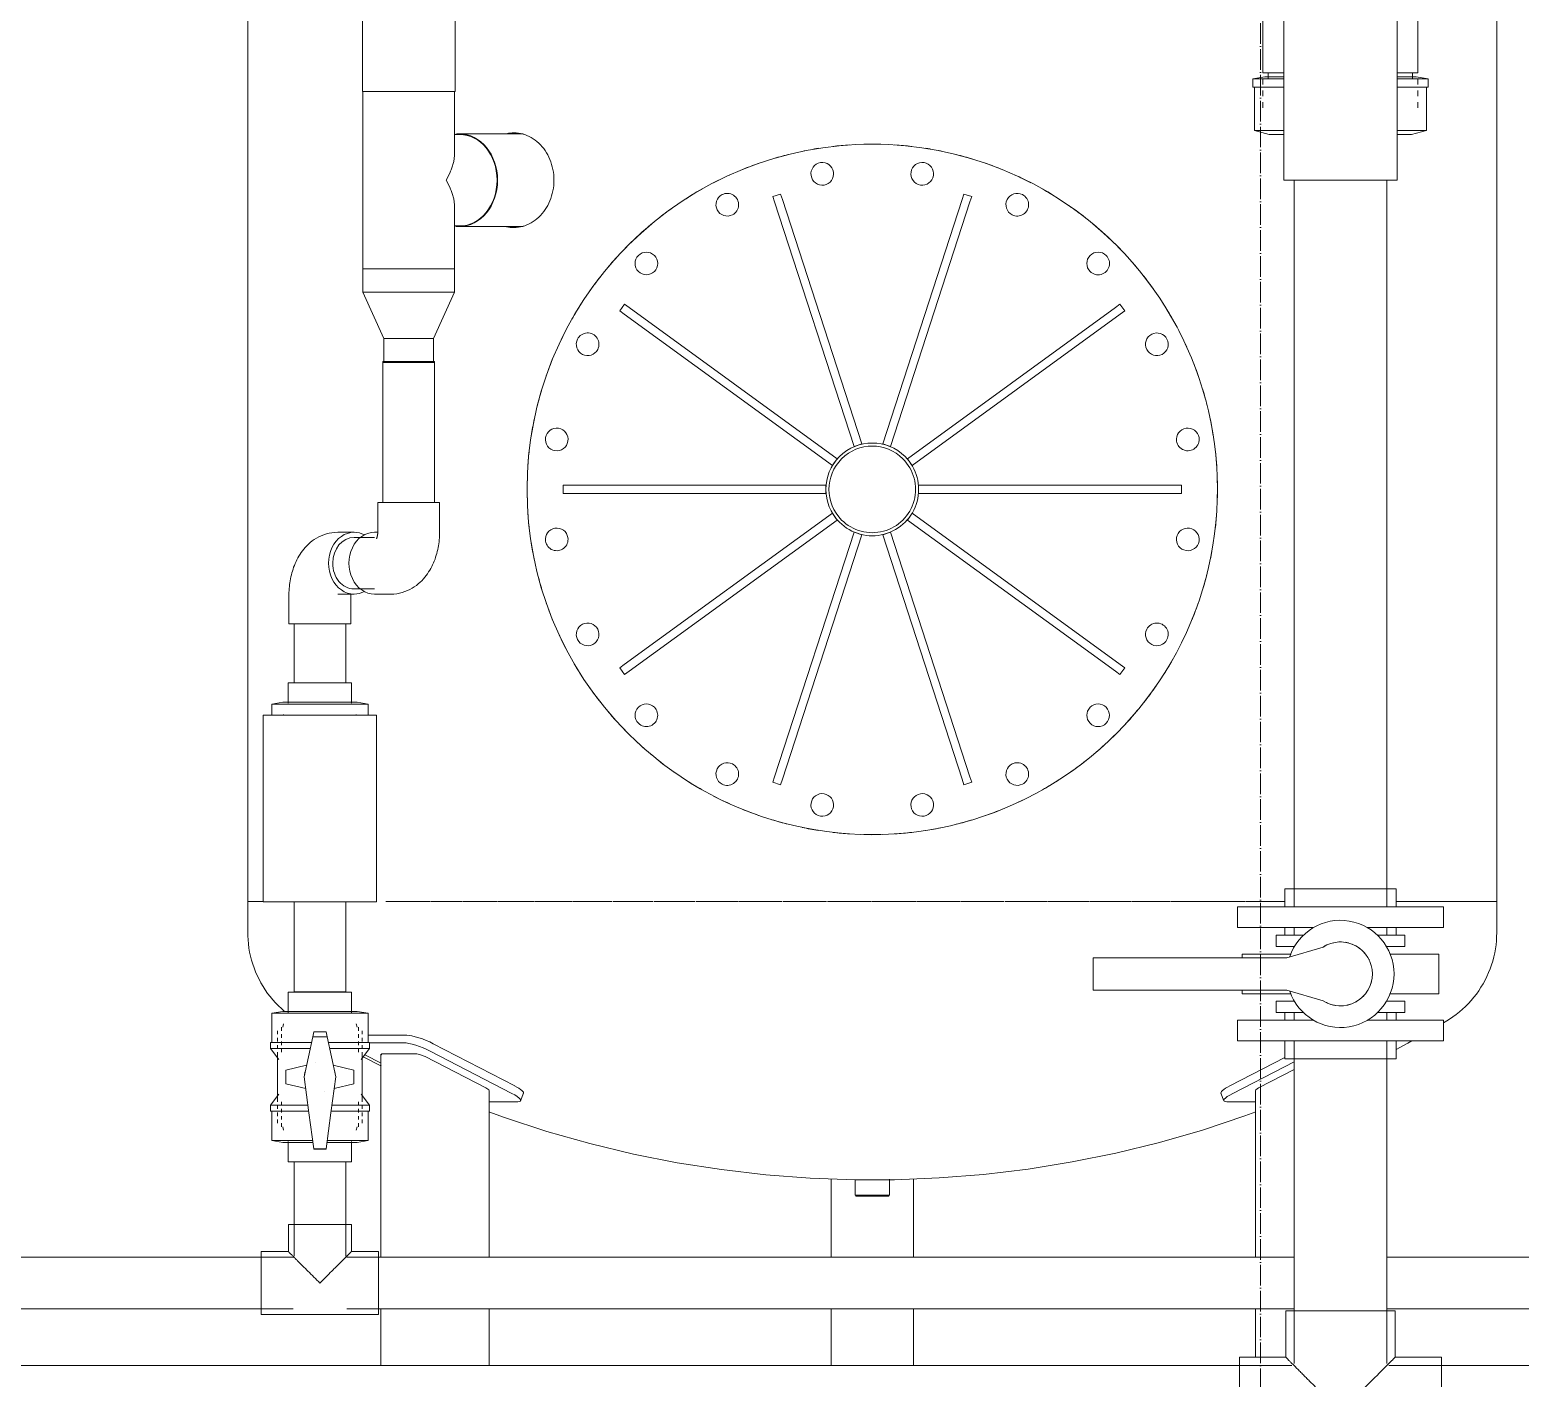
# Model space of a CAD drawing. Header units: millimetres. Extents: x -3824 to 3958, y -576 to 3647.
# Drawn here: x -534 to 912, y 208 to 1516 of the extents above; entities that cross this region are included whole.
import ezdxf

# ---------------------------------------------------------------- set-up
doc = ezdxf.new("R2010")
doc.units = ezdxf.units.MM
doc.linetypes.add('ADSK_Линия сетки', pattern=[25, 20, -2.5, 0, -2.5])
for name, color, linetype, lineweight in [('A_--------_E-', 8, 'Continuous', 9), ('M-_EQPT----_E', 7, 'Continuous', 9), ('M-_WATR----_E', 5, 'Continuous', 9), ('S-_ANOTGRID_E', 7, 'Continuous', 9)]:
    doc.layers.add(name, color=color, linetype=linetype, lineweight=lineweight)

# ---------------------------------------------------------------- blocks, each defined once
blk = doc.blocks.new('PNS-Filter column D1200 _180 Left feed 90-50_ - ASY PNS-Filter column D1200_iam-905011-Разрез 2')
at = {"layer": 'A_--------_E-'}
for p, q in [((889.2, 670.1), (889.2, 2440.1)), ((-322.8, 1725), (-322.8, 670.1)), ((-322.8, 670.1), (-322.8, 1725)), ((-211.6, 1536.1), (-211.6, 1456.1)), ((-121.6, 1456.1), (-121.6, 1536.1)), ((-211.6, 1456.1), (-140.8, 1456.1)), ((-211.1, 1456.1), (-211.1, 1284.1)), ((-140.8, 1456.1), (-121.6, 1456.1)), ((-122.2, 1395.6), (-122.2, 1456.1)), ((-117.3, 1414.6), (-122.2, 1414.6)), ((-59.9, 1415.1), (-117.3, 1415.1)), ((283.2, 1405.1), (283.2, 1404.8)), ((283.2, 1404.8), (283.2, 1405.1)), ((194.3, 1356.7), (186.7, 1354.2)), ((188.4, 1349), (186.7, 1354.2)), ((188.4, 1349), (265.5, 1111.7)), ((194.3, 1356.7), (196, 1351.4)), ((273.1, 1114.2), (196, 1351.4)), ((370.4, 1351.4), (293.3, 1114.2)), ((300.9, 1111.7), (378, 1349)), ((370.4, 1351.4), (372.1, 1356.7)), ((379.7, 1354.2), (372.1, 1356.7)), ((379.7, 1354.2), (378, 1349)), ((-122.2, 1284.1), (-122.2, 1344.6)), ((-122.2, 1325.7), (-117.3, 1325.7)), ((-117.3, 1325.1), (-59.9, 1325.1)), ((-211.1, 1284.1), (-211.1, 1261.6)), ((-130.2, 1284.1), (-211.1, 1284.1)), ((-192.1, 1284.1), (-211.1, 1284.1)), ((-122.2, 1284.1), (-192.1, 1284.1)), ((-122.2, 1284.1), (-130.2, 1284.1)), ((-122.2, 1261.6), (-122.2, 1284.1)), ((-211.1, 1261.6), (-190.8, 1216.6)), ((-192.1, 1261.6), (-211.1, 1261.6)), ((-122.2, 1261.6), (-192.1, 1261.6)), ((-142.5, 1216.6), (-122.2, 1261.6)), ((42.9, 1249.7), (38.2, 1243.2)), ((42.9, 1249.7), (47.3, 1246.5)), ((249.2, 1099.8), (47.3, 1246.5)), ((519.1, 1246.5), (317.3, 1099.8)), ((519.1, 1246.5), (523.6, 1249.7)), ((528.3, 1243.2), (523.6, 1249.7)), ((42.6, 1240), (38.2, 1243.2)), ((42.6, 1240), (244.5, 1093.3)), ((322, 1093.3), (523.8, 1240)), ((528.3, 1243.2), (523.8, 1240)), ((-190.8, 1216.6), (-190.8, 1194.1)), ((-180.5, 1216.6), (-190.8, 1216.6)), ((-142.5, 1216.6), (-180.5, 1216.6)), ((-142.5, 1194.1), (-142.5, 1216.6)), ((265.5, 1111.7), (273.1, 1114.2)), ((293.3, 1114.2), (300.9, 1111.7)), ((244.5, 1093.3), (249.2, 1099.8)), ((317.3, 1099.8), (322, 1093.3)), ((-16.8, 1074.1), (-16.8, 1066.1)), ((-16.8, 1074.1), (-11.3, 1074.1)), ((238.2, 1074.1), (-11.3, 1074.1)), ((238.2, 1066.1), (238.2, 1074.1)), ((577.7, 1074.1), (328.2, 1074.1)), ((328.2, 1074.1), (328.2, 1066.1)), ((577.7, 1074.1), (583.2, 1074.1)), ((583.2, 1066.1), (583.2, 1074.1)), ((-51.4, 1070.1), (-51.8, 1070.1)), ((-51.8, 1070.1), (-51.4, 1070.1)), ((-11.3, 1066.1), (-16.8, 1066.1)), ((-11.3, 1066.1), (238.2, 1066.1)), ((328.2, 1066.1), (577.7, 1066.1)), ((583.2, 1066.1), (577.7, 1066.1)), ((618.2, 1070.1), (617.9, 1070.1)), ((618.2, 1070.1), (617.9, 1070.1)), ((244.5, 1046.9), (42.6, 900.3)), ((249.2, 1040.4), (244.5, 1046.9)), ((322, 1046.9), (317.3, 1040.4)), ((523.8, 900.3), (322, 1046.9)), ((47.3, 893.8), (249.2, 1040.4)), ((265.5, 1028.6), (188.4, 791.3)), ((273.1, 1026.1), (265.5, 1028.6)), ((300.9, 1028.6), (293.3, 1026.1)), ((378, 791.3), (300.9, 1028.6)), ((317.3, 1040.4), (519.1, 893.8)), ((196, 788.8), (273.1, 1026.1)), ((293.3, 1026.1), (370.4, 788.8)), ((38.2, 897), (42.6, 900.3)), ((38.2, 897), (42.9, 890.6)), ((523.6, 890.6), (528.3, 897)), ((523.8, 900.3), (528.3, 897)), ((47.3, 893.8), (42.9, 890.6)), ((523.6, 890.6), (519.1, 893.8)), ((186.7, 786), (188.4, 791.3)), ((186.7, 786), (194.3, 783.6)), ((196, 788.8), (194.3, 783.6)), ((372.1, 783.6), (370.4, 788.8)), ((372.1, 783.6), (379.7, 786)), ((378, 791.3), (379.7, 786)), ((283.2, 735.5), (283.2, 735.1)), ((283.2, 735.5), (283.2, 735.1)), ((-322.8, 670.1), (-322.8, 640.1)), ((-322.4, 670.1), (-322.8, 670.1)), ((-322.8, 670.1), (-321.3, 670.1)), ((-319.4, 670.1), (-321.2, 670.1)), ((-319.4, 670.1), (-316.8, 670.1)), ((-312.6, 670.1), (-316.6, 670.1)), ((-312.6, 670.1), (-309.2, 670.1)), ((-308, 670.1), (-308.9, 670.1)), ((-188.9, 670.1), (-174.9, 670.1)), ((-146.1, 670.1), (-174.9, 670.1)), ((-168, 670.1), (-146, 670.1)), ((-114.5, 670.1), (-145.4, 670.1)), ((-145.4, 670.1), (-114.4, 670.1)), ((-113.8, 670.1), (-80.8, 670.1)), ((-80.8, 670.1), (-113.7, 670.1)), ((-45.3, 670.1), (-80.1, 670.1)), ((-80.1, 670.1), (-45.3, 670.1)), ((-8.2, 670.1), (-44.6, 670.1)), ((-44.6, 670.1), (-8.1, 670.1)), ((30.5, 670.1), (-7.4, 670.1)), ((-7.4, 670.1), (30.5, 670.1)), ((70.4, 670.1), (31.3, 670.1)), ((31.3, 670.1), (70.4, 670.1)), ((111.5, 670.1), (71.2, 670.1)), ((71.2, 670.1), (111.5, 670.1)), ((153.4, 670.1), (112.3, 670.1)), ((112.3, 670.1), (153.4, 670.1)), ((195.9, 670.1), (154.2, 670.1)), ((154.2, 670.1), (195.9, 670.1)), ((238.9, 670.1), (196.7, 670.1)), ((196.7, 670.1), (238.9, 670.1)), ((282.2, 670.1), (239.7, 670.1)), ((239.7, 670.1), (282.2, 670.1)), ((325.4, 670.1), (282.9, 670.1)), ((282.9, 670.1), (325.4, 670.1)), ((368.4, 670.1), (326.2, 670.1)), ((326.2, 670.1), (368.4, 670.1)), ((411, 670.1), (369.2, 670.1)), ((369.2, 670.1), (411, 670.1)), ((452.9, 670.1), (411.7, 670.1)), ((411.7, 670.1), (452.9, 670.1)), ((494, 670.1), (453.6, 670.1)), ((453.6, 670.1), (494, 670.1)), ((534, 670.1), (494.7, 670.1)), ((494.7, 670.1), (534, 670.1)), ((572.7, 670.1), (534.6, 670.1)), ((534.7, 670.1), (572.7, 670.1)), ((610, 670.1), (573.3, 670.1)), ((573.3, 670.1), (609.9, 670.1)), ((645.5, 670.1), (610.5, 670.1)), ((610.5, 670.1), (645.5, 670.1)), ((679.3, 670.1), (646.1, 670.1)), ((646.1, 670.1), (679.3, 670.1)), ((683.6, 670.1), (679.8, 670.1)), ((679.8, 670.1), (683.6, 670.1)), ((792.5, 670.1), (791.5, 670.1)), ((791.5, 670.1), (792.4, 670.1)), ((814.4, 670.1), (792.8, 670.1)), ((792.8, 670.1), (814.6, 670.1)), ((834, 670.1), (814.9, 670.1)), ((814.9, 670.1), (834, 670.1)), ((843.6, 670.1), (834.3, 670.1)), ((843.6, 670.1), (850.6, 670.1)), ((858, 670.1), (850.8, 670.1)), ((858, 670.1), (864.4, 670.1)), ((872.4, 670.1), (864.5, 670.1)), ((872.4, 670.1), (875.1, 670.1)), ((879.5, 670.1), (875.3, 670.1)), ((879.5, 670.1), (882.9, 670.1)), ((885.7, 670.1), (883, 670.1)), ((885.7, 670.1), (887.6, 670.1)), ((888.8, 670.1), (887.6, 670.1)), ((888.8, 670.1), (889.2, 670.1)), ((889.2, 640.1), (889.2, 670.1)), ((840.6, 554.4), (837.5, 552.6)), ((-168.6, 540.4), (-206.1, 540.4)), ((-193.4, 513.4), (-209.2, 521.6)), ((-204.8, 533.1), (-171.5, 533.1)), ((-193.6, 522), (-193.6, 325)), ((-192.8, 522.4), (-193.4, 521.6)), ((-158.8, 522.4), (-192.8, 522.4)), ((-145.7, 525), (-66.6, 484.1)), ((-63.8, 491.4), (-142.8, 532.3)), ((-91.7, 489.3), (-150.6, 519.7)), ((683.5, 518.9), (630.2, 491.4)), ((633, 484.1), (692.5, 514.8)), ((692.5, 507.1), (658.1, 489.3)), ((-88.7, 325), (-88.7, 487)), ((-58, 476.9), (-55.1, 484.2)), ((621.6, 484.2), (624.4, 476.9)), ((655.1, 487), (655.1, 325)), ((-60.8, 475.9), (-88.9, 475.9)), ((655.3, 475.9), (627.2, 475.9)), ((243.2, 401.1), (243.2, 325)), ((266.5, 400.4), (266.5, 385.3)), ((283.2, 400.3), (266.5, 400.3)), ((300, 400.3), (283.2, 400.3)), ((300, 385.3), (300, 400.7)), ((323.2, 325), (323.2, 401.2)), ((266.5, 385.3), (283.2, 385.3)), ((283.2, 385.3), (300, 385.3)), ((-193.6, 275), (-193.6, 220)), ((-88.7, 220), (-88.7, 275)), ((243.2, 275), (243.2, 220)), ((323.2, 220), (323.2, 275)), ((655.1, 275), (655.1, 228))]:
    blk.add_line(p, q, dxfattribs=at)
at = {"layer": 'A_--------_E-', "flags": 128}
for points in [[(-287.2, 563.6), (-290.2, 566.3), (-293.1, 569), (-295.9, 571.9), (-298.6, 574.9), (-301.1, 578), (-303.5, 581.1), (-305.8, 584.4), (-308, 587.8), (-310, 591.2), (-311.9, 594.8), (-313.6, 598.4), (-315.2, 602), (-316.7, 605.8), (-318, 609.5), (-319.1, 613.4), (-320.1, 617.2), (-321, 621.2), (-321.7, 625.1), (-322.2, 629.1), (-322.5, 633), (-322.7, 637), (-322.8, 640.1)], [(889.2, 640.1), (889.1, 636.1), (888.9, 632.1), (888.5, 628.2), (887.9, 624.2), (887.2, 620.3), (886.3, 616.4), (885.3, 612.5), (884.1, 608.7), (882.8, 604.9), (881.3, 601.2), (879.7, 597.5), (877.9, 594), (876, 590.4), (873.9, 587), (871.7, 583.7), (869.4, 580.4), (867, 577.3), (864.4, 574.2), (861.7, 571.2), (858.9, 568.4), (856, 565.7), (852.9, 563.1), (849.8, 560.6), (846.6, 558.2), (843.2, 556), (840.6, 554.4)], [(-150.6, 519.7), (-155.1, 521.6), (-158.8, 522.4)], [(806.8, 535), (803, 532.8), (791.5, 526.8)], [(-193.4, 510.5), (-193.8, 510.7), (-210.8, 519.4)], [(-88.7, 487), (-88.9, 487.4), (-91.7, 489.3)], [(658.1, 489.3), (655.3, 487.4), (655.1, 487)], [(266.5, 400.3), (223.1, 401.8), (179.9, 405.1), (136.8, 410.1), (93.9, 416.8), (51.4, 425.2), (9.2, 435.3), (-32.5, 447.1), (-73.8, 460.6), (-88.9, 466.2)], [(655.3, 466.2), (644.7, 462.2), (603.5, 448.5), (561.8, 436.5), (519.7, 426.2), (477.2, 417.6), (434.4, 410.7), (391.3, 405.5), (348.1, 402.1), (304.7, 400.3), (300, 400.3)]]:
    blk.add_lwpolyline(points, dxfattribs=at)
at = {"layer": 'A_--------_E-'}
for centre, radius, start, end in [((283.2, 1070.1), 335, 45, 225), ((283.2, 1070.1), 335, 93.7609, 96.5692), ((283.2, 1070.1), 335, 90, 91.402), ((283.2, 1070.1), 335, 88.598, 90), ((283.2, 1070.1), 335, 83.4308, 86.2391), ((283.2, 1070.1), 335, 104.0786, 106.9256), ((283.2, 1070.1), 335, 98.9209, 101.7426), ((283.2, 1070.1), 335, 78.2574, 81.0791), ((283.2, 1070.1), 335, 73.0744, 75.9214), ((283.2, 1070.1), 335, 114.421, 117.3533), ((283.2, 1070.1), 335, 109.2347, 112.1246), ((234.7, 1376.3), 11, 99, 279), ((234.7, 1376.3), 11, 279, 99), ((331.7, 1376.3), 11, 81, 261), ((331.7, 1376.3), 11, 261, 81), ((283.2, 1070.1), 335, 67.8754, 70.7653), ((283.2, 1070.1), 335, 62.6467, 65.579), ((283.2, 1070.1), 335, 119.5432, 122.6473), ((283.2, 1070.1), 335, 57.3527, 60.4568), ((283.2, 1070.1), 335, 124.6961, 128.1374), ((142.5, 1346.3), 11, 117, 297), ((142.5, 1346.3), 11, 297, 117), ((423.9, 1346.3), 11, 63, 243), ((423.9, 1346.3), 11, 243, 63), ((283.2, 1070.1), 335, 51.8626, 55.3039), ((283.2, 1070.1), 335, 129.8483, 140.1517), ((283.2, 1070.1), 335, 39.8483, 50.1517), ((283.2, 1070.1), 335, 225, 45), ((64, 1289.3), 11, 135, 315), ((64, 1289.3), 11, 315, 135), ((502.4, 1289.3), 11, 45, 225), ((502.4, 1289.3), 11, 225, 45), ((283.2, 1070.1), 335, 141.8626, 145.3039), ((283.2, 1070.1), 335, 34.6961, 38.1374), ((283.2, 1070.1), 335, 147.3527, 150.4568), ((283.2, 1070.1), 335, 29.5432, 32.6473), ((283.2, 1070.1), 335, 152.6467, 155.6106), ((7, 1210.9), 11, 153, 333), ((7, 1210.9), 11, 333, 153), ((559.4, 1210.9), 11, 27, 207), ((559.4, 1210.9), 11, 207, 27), ((283.2, 1070.1), 335, 24.3894, 27.3533), ((283.2, 1070.1), 335, 157.8754, 160.7653), ((283.2, 1070.1), 335, 19.2347, 22.1246), ((283.2, 1070.1), 335, 163.0744, 165.9214), ((283.2, 1070.1), 335, 14.0786, 16.9256), ((283.2, 1070.1), 335, 168.2574, 171.0791), ((-23, 1118.6), 11, 351, 171), ((589.4, 1118.6), 11, 9, 189), ((283.2, 1070.1), 335, 8.9209, 11.7426), ((-23, 1118.6), 11, 171, 351), ((283.2, 1070.1), 45, 45, 225), ((589.4, 1118.6), 11, 189, 9), ((283.2, 1070.1), 335, 173.4308, 176.2391), ((283.2, 1070.1), 42, 45, 225), ((283.2, 1070.1), 45, 225, 45), ((283.2, 1070.1), 42, 225, 45), ((283.2, 1070.1), 335, 3.7609, 6.5692), ((283.2, 1070.1), 335, 178.598, 180), ((283.2, 1070.1), 335, 0, 1.402), ((283.2, 1070.1), 335, 180, 181.402), ((283.2, 1070.1), 335, 358.598, 360), ((283.2, 1070.1), 335, 183.7609, 186.5692), ((283.2, 1070.1), 335, 353.4308, 356.2391), ((-23, 1021.6), 11, 9, 189), ((589.4, 1021.6), 11, 351, 171), ((283.2, 1070.1), 335, 188.9209, 191.7426), ((-23, 1021.6), 11, 189, 9), ((589.4, 1021.6), 11, 171, 351), ((283.2, 1070.1), 335, 348.2574, 351.0791), ((283.2, 1070.1), 335, 194.0786, 196.9256), ((283.2, 1070.1), 335, 343.0744, 345.9214), ((283.2, 1070.1), 335, 199.2347, 202.1246), ((283.2, 1070.1), 335, 337.8754, 340.7653), ((7, 929.4), 11, 27, 207), ((559.4, 929.4), 11, 333, 153), ((283.2, 1070.1), 335, 204.3894, 207.3533), ((7, 929.4), 11, 207, 27), ((559.4, 929.4), 11, 153, 333), ((283.2, 1070.1), 335, 332.6467, 335.6106), ((283.2, 1070.1), 335, 209.5432, 212.6473), ((283.2, 1070.1), 335, 327.3527, 330.4568), ((283.2, 1070.1), 335, 214.6961, 218.1374), ((283.2, 1070.1), 335, 321.8626, 325.3039), ((283.2, 1070.1), 335, 219.8483, 230.1517), ((64, 850.9), 11, 45, 225), ((64, 850.9), 11, 225, 45), ((502.4, 850.9), 11, 135, 315), ((502.4, 850.9), 11, 315, 135), ((283.2, 1070.1), 335, 309.8483, 320.1517), ((283.2, 1070.1), 335, 231.8626, 235.3039), ((142.5, 793.9), 11, 63, 243), ((142.5, 793.9), 11, 243, 63), ((423.9, 793.9), 11, 117, 297), ((423.9, 793.9), 11, 297, 117), ((283.2, 1070.1), 335, 304.6961, 308.1374), ((283.2, 1070.1), 335, 237.3527, 240.4568), ((283.2, 1070.1), 335, 299.5432, 302.6473), ((283.2, 1070.1), 335, 242.6467, 245.6106), ((234.7, 763.9), 11, 81, 261), ((234.7, 763.9), 11, 261, 81), ((331.7, 763.9), 11, 99, 279), ((331.7, 763.9), 11, 279, 99), ((283.2, 1070.1), 335, 294.3894, 297.3533), ((283.2, 1070.1), 335, 247.8754, 250.7653), ((283.2, 1070.1), 335, 289.2347, 292.1246), ((283.2, 1070.1), 335, 253.0744, 255.9214), ((283.2, 1070.1), 335, 258.2574, 261.0791), ((283.2, 1070.1), 335, 278.9209, 281.7426), ((283.2, 1070.1), 335, 284.0786, 286.9256), ((283.2, 1070.1), 335, 263.4308, 266.2391), ((283.2, 1070.1), 335, 268.598, 270), ((283.2, 1070.1), 335, 270, 271.402), ((283.2, 1070.1), 335, 273.7609, 276.5692)]:
    blk.add_arc(centre, radius, start, end, dxfattribs=at)
for centre, major_axis, ratio, start_param, end_param in [((-117.3, 1370.1), (0, 45), 0.819152, 0, 0.093906), ((-117.3, 1370.1), (0, 45), 0.819152, 3.141593, 6.283185), ((-117.3, 1370.1), (0, 44.4), 0.819152, 3.141593, 6.283185), ((-59.9, 1370.1), (0, 45), 0.819152, 6.123607, 6.283185), ((-117.3, 1370.1), (0, 45), 0.819152, 3.047687, 3.141593), ((-59.9, 1370.1), (0, 45), 0.819152, 3.141593, 3.301171), ((-152.8, 532.3), (-18.6, 7.2), 0.204303, 4.227412, 5.798208), ((-155.7, 525), (-18.6, 7.2), 0.204303, 4.227412, 5.798208), ((-76.6, 484.1), (-18.6, 7.2), 0.204303, 2.656615, 4.227412), ((-73.8, 491.4), (-18.6, 7.2), 0.204303, 3.049314, 4.227412), ((640.2, 491.4), (18.6, 7.2), 0.204303, 2.055774, 3.233871), ((643, 484.1), (18.6, 7.2), 0.204303, 2.055774, 3.62657)]:
    blk.add_ellipse(centre, major_axis=major_axis, ratio=ratio, start_param=start_param, end_param=end_param, dxfattribs=at)
for points, knots in [([(-71.7, 1415.2), (-69.3, 1415.8), (-64.1, 1416.5), (-58.8, 1415.8), (-56, 1415)], [-0.5633835, -0.5633835, -0.5633835, -0.5633835, -0.5, -0.4285714, -0.4285714, -0.4285714, -0.4285714]), ([(-130.2, 1370.1), (-128.5, 1373.2), (-126.4, 1377.6), (-124.3, 1383.2), (-123.1, 1387.2), (-122.4, 1391.1), (-122.2, 1393.9), (-122.2, 1395.4), (-122.2, 1395.6)], [0, 0, 0, 0, 0.125, 0.1875, 0.25, 0.3125, 0.375, 0.3888889, 0.3888889, 0.3888889, 0.3888889]), ([(-122.2, 1344.6), (-122.2, 1344.9), (-122.2, 1346.4), (-122.4, 1349.2), (-123.1, 1353.1), (-124.3, 1357.1), (-126.4, 1362.7), (-128.5, 1367.1), (-130.2, 1370.1)], [0.6111111, 0.6111111, 0.6111111, 0.6111111, 0.625, 0.6875, 0.75, 0.8125, 0.875, 1, 1, 1, 1]), ([(-56, 1325.3), (-58.8, 1324.5), (-64.1, 1323.8), (-69.3, 1324.4), (-71.7, 1325)], [-0.5714286, -0.5714286, -0.5714286, -0.5714286, -0.5, -0.4366165, -0.4366165, -0.4366165, -0.4366165])]:
    blk.add_open_spline(points, degree=3, knots=knots, dxfattribs=at)
for points in [[(-62.7, 1416.1), (-64.5, 1416), (-66.4, 1415.7), (-68.3, 1415.2)], [(-56, 1415), (-53.3, 1414.2), (-47.7, 1411.9), (-40.2, 1406.3), (-34, 1399), (-29.3, 1390.3), (-26.4, 1380.5), (-25.7, 1373.6), (-25.7, 1370.1)], [(-25.7, 1370.1), (-25.7, 1366.7), (-26.4, 1359.7), (-29.3, 1349.9), (-34, 1341.3), (-40.2, 1334), (-47.7, 1328.3), (-53.3, 1326), (-56, 1325.3)], [(-68.3, 1325), (-66.4, 1324.6), (-64.5, 1324.3), (-62.7, 1324.2)]]:
    blk.add_open_spline(points, degree=3, dxfattribs=at)
blk = doc.blocks.new('PNS-Filter column D1200 _180 Left feed 90-50_ - Standard-894632-Разрез 2')
at = {"layer": 'M-_EQPT----_E'}
for p, q in [((-191.6, 1194.1), (-191.6, 1193.1)), ((-180.9, 1194.1), (-191.6, 1194.1)), ((-191.6, 1193.1), (-190.9, 1193.1)), ((-190.1, 1193.1), (-188.8, 1193.1)), ((-187.1, 1193.1), (-185, 1193.1)), ((-182.7, 1193.1), (-180.9, 1193.1)), ((-141.7, 1194.1), (-180.9, 1194.1)), ((-180.9, 1193.1), (-180, 1193.1)), ((-177.2, 1193.1), (-174.1, 1193.1)), ((-171, 1193.1), (-167.8, 1193.1)), ((-164.4, 1193.1), (-161.2, 1193.1)), ((-158.1, 1193.1), (-155.1, 1193.1)), ((-152.3, 1193.1), (-149.7, 1193.1)), ((-147.5, 1193.1), (-145.5, 1193.1)), ((-144, 1193.1), (-142.8, 1193.1)), ((-142, 1193.1), (-141.7, 1193.1)), ((-141.6, 1193.1), (-141.6, 1194.1)), ((267.2, 385.3), (267.2, 384.3)), ((267.2, 384.3), (299.2, 384.3)), ((299.2, 384.3), (299.2, 385.3))]:
    blk.add_line(p, q, dxfattribs=at)
blk.add_blockref('PNS-Filter column D1200 _180 Left feed 90-50_ - ASY PNS-Filter column D1200_iam-905011-Разрез 2', (0, 0))
blk = doc.blocks.new('COMER_TE40_U-PVC тройник равнопроходный - DN16 - DN315 _Grey_-566867-Разрез 2')
at = {"layer": 'M-_WATR----_E', "color": 33, "lineweight": 20}
for p, q in [((684.5, 273), (684.5, 228)), ((790.5, 273), (684.5, 273)), ((790.5, 228), (790.5, 273)), ((684.5, 228), (639.5, 228)), ((639.5, 228), (639.5, 122)), ((835.5, 228), (790.5, 228)), ((835.5, 122), (835.5, 228)), ((639.5, 122), (835.5, 122))]:
    blk.add_line(p, q, dxfattribs=at)
for points, knots in [([(737.5, 175), (734.8, 177.6), (729.5, 182.9), (721.7, 190.8), (714, 198.5), (707.9, 204.6), (703.2, 209.2), (699.9, 212.6), (697.3, 215.2), (695.3, 217.2), (693.9, 218.6), (692.5, 220), (691.2, 221.2), (690, 222.4), (688.9, 223.5), (688, 224.5), (686.8, 225.7), (685.1, 227.4), (684.5, 228), (684.5, 228)], [0, 0, 0, 0, 0.111111, 0.222222, 0.333333, 0.444444, 0.5, 0.555556, 0.611111, 0.638889, 0.666667, 0.694444, 0.722222, 0.75, 0.777778, 0.805556, 0.833333, 0.888889, 1, 1, 1, 1]), ([(790.5, 228), (790.4, 228), (789.9, 227.4), (788.2, 225.7), (787, 224.5), (786, 223.5), (784.9, 222.4), (783.7, 221.2), (782.4, 220), (781.1, 218.6), (779.7, 217.2), (777.7, 215.2), (770.9, 208.4), (760.4, 197.9), (747.4, 184.9), (740.8, 178.3), (737.5, 175)], [0, 0, 0, 0, 0.111111, 0.166667, 0.194444, 0.222222, 0.25, 0.277778, 0.305556, 0.333333, 0.361111, 0.388889, 0.444444, 0.722222, 0.861111, 1, 1, 1, 1])]:
    blk.add_open_spline(points, degree=3, knots=knots, dxfattribs=at)
blk = doc.blocks.new('COMER_BUT сермя _Butterfly valves_ red - BUT10090-877331-Разрез 2')
at = {"layer": 'M-_WATR----_E', "color": 33, "lineweight": 20}
for p, q in [((720.7, 626.1), (685.5, 615.7)), ((685.5, 615.7), (497.5, 615.7)), ((497.5, 615.7), (497.5, 584.3)), ((642, 619.3), (642, 615.7)), ((642, 619.3), (689.7, 619.3)), ((785.5, 619.3), (833, 619.3)), ((833, 580.7), (833, 619.3)), ((497.5, 584.3), (685.5, 584.3)), ((642, 584.3), (642, 580.7)), ((642, 580.7), (689.7, 580.7)), ((685.5, 584.3), (720.7, 573.9)), ((785.5, 580.7), (833, 580.7))]:
    blk.add_line(p, q, dxfattribs=at)
for radius, start, end in [(52, 360, 161.237), (31, 0, 122.791), (31, 116.8083, 121.2292), (31, 102.2804, 107.3084), (31, 90, 93.0913), (31, 88.0471, 90), (31, 75.4664, 81.2199), (31, 62.8856, 68.5682), (31, 50.3048, 55.8749), (31, 37.7249, 43.1076), (31, 25.1464, 30.1803), (52, 198.763, 360), (31, 237.209, 360), (31, 12.281, 12.8571), (31, 310.8776, 316.9033), (31, 325.6138, 331.2796), (31, 340.8973, 345.6441), (31, 240.5173, 247.7644), (31, 253.806, 261.0561), (31, 267.0855, 270), (31, 270, 273.6256), (31, 281.8558, 288.0896), (31, 296.3247, 302.5097)]:
    blk.add_arc((737.5, 600), radius, start, end, dxfattribs=at)
blk = doc.blocks.new('COMER_ST10_U-PVC бурт под фланец с гладкой поверхностью red - DN20 - DN225-877299-Разрез 2')
at = {"layer": 'M-_WATR----_E', "lineweight": 20}
for p, q in [((675, 573.5), (675, 562.5)), ((692.8, 573.5), (675, 573.5)), ((800, 573.5), (782.2, 573.5)), ((800, 562.5), (800, 573.5)), ((675, 562.5), (701.4, 562.5)), ((683.5, 562.5), (683.5, 555)), ((773.6, 562.5), (800, 562.5)), ((791.5, 555), (791.5, 562.5)), ((683.5, 535), (683.5, 517.5)), ((791.5, 517.5), (791.5, 535)), ((683.5, 517.5), (791.5, 517.5))]:
    blk.add_line(p, q, dxfattribs=at)
blk = doc.blocks.new('COMER_BR00_U-PVC свободный фланец red - DN15 - DN200-868771-Разрез 2')
at = {"layer": 'M-_WATR----_E', "lineweight": 20}
for p, q in [((637.5, 555), (637.5, 535)), ((711.5, 555), (637.5, 555)), ((837.5, 555), (763.5, 555)), ((837.5, 535), (837.5, 555)), ((637.5, 535), (837.5, 535))]:
    blk.add_line(p, q, dxfattribs=at)
blk = doc.blocks.new('COMER_BR00_U-PVC свободный фланец red - DN15 - DN200-V21-Разрез 2')
at = {"layer": 'M-_WATR----_E', "lineweight": 20}
for p, q in [((637.5, 665), (637.5, 645)), ((837.5, 665), (637.5, 665)), ((837.5, 645), (837.5, 665)), ((637.5, 645), (711.5, 645)), ((763.5, 645), (837.5, 645))]:
    blk.add_line(p, q, dxfattribs=at)
blk = doc.blocks.new('COMER_industrial series - BVI10-EL090-345467-Разрез 2')
at = {"layer": 'M-_WATR----_E', "color": 33, "lineweight": 20}
for p, q in [((-815.3, 1625), (-815.3, 1585.6)), ((-815.3, 1625), (-709.7, 1625)), ((-709.7, 1585.6), (-709.7, 1625)), ((-831.5, 1585.6), (-846, 1581.7)), ((-846, 1581.7), (-846, 1539.5)), ((-679, 1581.7), (-846, 1581.7)), ((-693.5, 1585.6), (-831.5, 1585.6)), ((-679, 1581.7), (-693.5, 1585.6)), ((-679, 1539.5), (-679, 1581.7)), ((-837.8, 1559.8), (-837.8, 1554.2)), ((-837.8, 1548.5), (-837.8, 1542.8)), ((-817.5, 1551), (-817.5, 1370)), ((-707.5, 1551), (-817.5, 1551)), ((-707.5, 1370), (-707.5, 1551)), ((-687.3, 1554.2), (-687.3, 1559.8)), ((-687.3, 1542.8), (-687.3, 1548.5)), ((-847.5, 1539.5), (-847.5, 1531.5)), ((-817.5, 1539.5), (-847.5, 1539.5)), ((-837.8, 1537.1), (-837.8, 1531.5)), ((-677.5, 1539.5), (-707.5, 1539.5)), ((-687.3, 1531.5), (-687.3, 1537.1)), ((-677.5, 1531.5), (-677.5, 1539.5)), ((-847.5, 1531.5), (-836, 1529.5)), ((-817.5, 1531.5), (-847.5, 1531.5)), ((-837.8, 1525.8), (-837.8, 1474.2)), ((-837.8, 1525.8), (-817.7, 1525.8)), ((-836, 1529.5), (-817.7, 1529.5)), ((-832.6, 1530.9), (-832.6, 1525.8)), ((-677.5, 1531.5), (-707.5, 1531.5)), ((-707.3, 1529.5), (-689, 1529.5)), ((-707.3, 1525.8), (-687.3, 1525.8)), ((-692.4, 1525.8), (-692.4, 1530.9)), ((-689, 1529.5), (-677.5, 1531.5)), ((-687.3, 1474.2), (-687.3, 1525.8)), ((-836, 1470.5), (-847.5, 1468.5)), ((-847.5, 1468.5), (-847.5, 1460.5)), ((-847.5, 1468.5), (-817.5, 1468.5)), ((-817.7, 1474.2), (-837.8, 1474.2)), ((-837.8, 1468.5), (-837.8, 1462.9)), ((-817.7, 1470.5), (-836, 1470.5)), ((-832.6, 1474.2), (-832.6, 1469.1)), ((-707.5, 1468.5), (-677.5, 1468.5)), ((-687.3, 1474.2), (-707.3, 1474.2)), ((-689, 1470.5), (-707.3, 1470.5)), ((-692.4, 1469.1), (-692.4, 1474.2)), ((-677.5, 1468.5), (-689, 1470.5)), ((-687.3, 1462.9), (-687.3, 1468.5)), ((-677.5, 1460.5), (-677.5, 1468.5)), ((-847.5, 1460.5), (-817.5, 1460.5)), ((-846, 1460.5), (-846, 1418.3)), ((-837.8, 1457.2), (-837.8, 1451.5)), ((-707.5, 1460.5), (-677.5, 1460.5)), ((-687.3, 1451.5), (-687.3, 1457.2)), ((-679, 1418.3), (-679, 1460.5)), ((-837.8, 1445.8), (-837.8, 1440.2)), ((-687.3, 1440.2), (-687.3, 1445.8)), ((-846, 1418.3), (-831.5, 1414.4)), ((-846, 1418.3), (-817.6, 1418.3)), ((-707.4, 1418.3), (-679, 1418.3)), ((-693.5, 1414.4), (-679, 1418.3)), ((-831.5, 1414.4), (-817.7, 1414.4)), ((-707.3, 1414.4), (-693.5, 1414.4)), ((-817.5, 1370), (-707.5, 1370))]:
    blk.add_line(p, q, dxfattribs=at)
blk = doc.blocks.new('COMER_EL50_U-PVC отвод 90 - DN16-DN315 _Grey_-936263-Разрез 2')
at = {"layer": 'M-_WATR----_E', "color": 40, "lineweight": 20}
for p, q in [((-219.6, 1028.5), (-235.5, 1028.5)), ((-282.8, 967.7), (-282.8, 939.5)), ((-235.5, 968.5), (-219.6, 968.5)), ((-222.8, 939.5), (-222.8, 967.7))]:
    blk.add_line(p, q, dxfattribs=at)
at = {"layer": 'M-_WATR----_E', "color": 40, "lineweight": 20, "flags": 128}
for points in [[(-235.5, 1028.5), (-238.3, 1028.4), (-241.1, 1028.1), (-243.8, 1027.6), (-246.5, 1027), (-249.1, 1026.1), (-251.5, 1025.1), (-253.9, 1024), (-256.1, 1022.8), (-258.3, 1021.5), (-260.2, 1020.1), (-262.1, 1018.6), (-263.8, 1017), (-265.5, 1015.5), (-267, 1013.8), (-268.4, 1012.2), (-269.8, 1010.5), (-271, 1008.8), (-272.1, 1007.1), (-273.2, 1005.3), (-274.2, 1003.6), (-275.2, 1001.8), (-276, 1000), (-276.8, 998.2), (-277.6, 996.4), (-278.3, 994.5), (-278.9, 992.7), (-279.5, 990.9), (-280, 989), (-280.5, 987.2), (-280.9, 985.3), (-281.3, 983.4), (-281.7, 981.5), (-282, 979.6), (-282.2, 977.7), (-282.4, 975.8), (-282.6, 973.9), (-282.7, 972), (-282.8, 970.1), (-282.8, 968.2), (-282.8, 967.7)], [(-222.8, 968.4), (-222.8, 967.8), (-222.8, 967.7)]]:
    blk.add_lwpolyline(points, dxfattribs=at)
at = {"layer": 'M-_WATR----_E', "color": 40, "lineweight": 20}
for centre, major_axis, ratio, start_param, end_param in [((-219.6, 998.5), (0, 30), 0.826606, 6.283164, 9.424757), ((-219.6, 998.5), (0, 30), 0.826606, 5.869323, 6.283164), ((-219.6, 998.5), (0, 30), 0.826606, 3.141572, 3.555456), ((-252.8, 939.5), (-30, 0), 0.000012, 4.114643, 6.283185), ((-252.8, 939.5), (-30, 0), 0.000012, 3.067445, 4.114643)]:
    blk.add_ellipse(centre, major_axis=major_axis, ratio=ratio, start_param=start_param, end_param=end_param, dxfattribs=at)
blk = doc.blocks.new('COMER_industrial series - BVI10050-936264-Разрез 2')
at = {"layer": 'M-_WATR----_E', "color": 40, "lineweight": 20}
for p, q in [((-283.6, 582.4), (-283.6, 562.7)), ((-222, 562.7), (-222, 582.4)), ((-288.8, 563.6), (-299.4, 561.8)), ((-299.4, 561.8), (-299.4, 533.3)), ((-288.1, 551.7), (-288.8, 548.4)), ((-216.8, 548.4), (-217.5, 551.7)), ((-206.1, 561.8), (-216.8, 563.6)), ((-206.1, 533.3), (-206.1, 561.8)), ((-293.8, 544.9), (-293.8, 541.4)), ((-293.8, 537.9), (-293.8, 534.5)), ((-290, 548.4), (-290, 544.9)), ((-290, 541.4), (-290, 537.9)), ((-259.8, 539), (-258.8, 543.8)), ((-259.8, 539), (-245.8, 539)), ((-246.8, 543.8), (-258.8, 543.8)), ((-246.8, 543.8), (-245.8, 539)), ((-215.5, 544.9), (-215.5, 548.4)), ((-215.5, 537.9), (-215.5, 541.4)), ((-211.8, 541.4), (-211.8, 544.9)), ((-211.8, 534.5), (-211.8, 537.9)), ((-300.8, 533.3), (-300.8, 527.5)), ((-300.8, 527.5), (-292.8, 516.8)), ((-293.8, 531), (-293.8, 527.5)), ((-293.8, 524), (-293.8, 476)), ((-290, 534.5), (-290, 531)), ((-290, 527.5), (-290, 524)), ((-215.5, 531), (-215.5, 534.5)), ((-215.5, 524), (-215.5, 527.5)), ((-212.8, 516.8), (-204.8, 527.5)), ((-211.8, 527.5), (-211.8, 531)), ((-211.8, 476), (-211.8, 524)), ((-204.8, 527.5), (-204.8, 533.3)), ((-265.7, 511.5), (-285.8, 506.6)), ((-285.8, 506.6), (-285.8, 493.4)), ((-257.1, 514.4), (-257.1, 514.4)), ((-219.8, 506.6), (-239.9, 511.5)), ((-219.8, 493.4), (-219.8, 506.6)), ((-285.8, 493.4), (-266.6, 488.8)), ((-238.9, 488.8), (-219.8, 493.4)), ((-292.8, 483.2), (-300.8, 472.5)), ((-248.5, 485.6), (-248.5, 485.6)), ((-204.8, 472.5), (-212.8, 483.2)), ((-300.8, 472.5), (-300.8, 466.7)), ((-299.4, 466.7), (-299.4, 438.2)), ((-293.8, 472.5), (-293.8, 469)), ((-293.8, 465.5), (-293.8, 462.1)), ((-290, 476), (-290, 472.5)), ((-290, 469), (-290, 465.5)), ((-215.5, 472.5), (-215.5, 476)), ((-215.5, 465.5), (-215.5, 469)), ((-211.8, 469), (-211.8, 472.5)), ((-211.8, 462.1), (-211.8, 465.5)), ((-206.1, 438.2), (-206.1, 466.7)), ((-204.8, 466.7), (-204.8, 472.5)), ((-293.8, 458.6), (-293.8, 455.1)), ((-290, 462.1), (-290, 458.6)), ((-290, 455.1), (-290, 451.6)), ((-288.8, 451.6), (-288.1, 448.3)), ((-217.5, 448.3), (-216.8, 451.6)), ((-215.5, 458.6), (-215.5, 462.1)), ((-215.5, 451.6), (-215.5, 455.1)), ((-211.8, 455.1), (-211.8, 458.6)), ((-299.4, 438.2), (-288.8, 436.4)), ((-283.6, 437.3), (-283.6, 417.6)), ((-222, 417.6), (-222, 437.3)), ((-216.8, 436.4), (-206.1, 438.2)), ((-258.8, 430), (-258.8, 430.2)), ((-246.8, 430.2), (-258.8, 430.2)), ((-258.8, 430), (-246.8, 430)), ((-246.8, 430.2), (-246.8, 430))]:
    blk.add_line(p, q, dxfattribs=at)
at = {"layer": 'M-_WATR----_E', "color": 40, "lineweight": 20, "flags": 128}
for points in [[(-268.1, 500), (-263.9, 519.6), (-259.8, 539)], [(-245.8, 539), (-241.6, 519.6), (-237.4, 500)], [(-258.8, 430.2), (-263.5, 465.2), (-268.1, 500)], [(-237.4, 500), (-242.1, 465.2), (-246.8, 430.2)]]:
    blk.add_lwpolyline(points, dxfattribs=at)
at = {"layer": 'M-_WATR----_E', "color": 40, "lineweight": 20}
for centre, major_axis, ratio, start_param, end_param in [((-252.8, 582.4), (-30.8, 0), 0.000018, 0, 3.141532), ((-252.8, 561.8), (-46.6, 0), 0.000018, 0, 3.141532), ((-252.8, 563.6), (-36, 0), 0.000018, 0, 3.141532), ((-252.8, 533.3), (-48, 0), 0.000018, 0, 1.397462), ((-252.8, 527.5), (-48, 0), 0.000018, 0.000014, 1.371451), ((-252.8, 533.3), (-48, 0), 0.000018, 1.743874, 3.141532), ((-252.8, 527.5), (-48, 0), 0.000018, 1.769887, 3.141532), ((-252.8, 500), (-4.4, 14.5), 1, 1.034984, 1.145864), ((-252.8, 500), (-4.4, 14.5), 1, 0.97484, 1.115464), ((-252.8, 500), (-4.4, 14.5), 1, 4.583369, 4.72632), ((-252.8, 472.5), (-48, 0), 0.000018, 0, 1.324207), ((-252.8, 466.7), (-48, 0), 0.000018, 0, 1.341343), ((-252.8, 466.7), (-48, 0), 0.000018, 1.80001, 3.141532), ((-252.8, 472.5), (-48, 0), 0.000018, 1.817145, 3.141532), ((-252.8, 438.2), (-46.6, 0), 0.000018, 0.000108, 1.417399), ((-252.8, 436.4), (-36, 0), 0.000018, 0.000108, 1.378168), ((-252.8, 436.4), (-36, 0), 0.000018, 1.763118, 3.141485), ((-252.8, 438.2), (-46.6, 0), 0.000018, 1.723958, 3.141485), ((-252.8, 417.6), (-30.8, 0), 0.000018, 0, 3.141532)]:
    blk.add_ellipse(centre, major_axis=major_axis, ratio=ratio, start_param=start_param, end_param=end_param, dxfattribs=at)
blk = doc.blocks.new('COMER_industrial series - BVI10-EL050-936265-Разрез 2')
at = {"layer": 'M-_WATR----_E', "color": 40, "lineweight": 20}
for p, q in [((-283.6, 882.4), (-283.6, 862.7)), ((-222, 862.7), (-222, 882.4)), ((-288.8, 863.6), (-299.4, 861.8)), ((-299.4, 861.8), (-299.4, 851)), ((-206.1, 861.8), (-216.8, 863.6)), ((-206.1, 851), (-206.1, 861.8)), ((-197.9, 851), (-307.8, 851)), ((-307.8, 851), (-307.8, 670)), ((-288.1, 851.7), (-288.2, 851)), ((-217.3, 851), (-217.5, 851.7)), ((-197.9, 670), (-197.9, 851)), ((-197.8, 851), (-197.9, 851)), ((-307.8, 670), (-197.9, 670)), ((-197.9, 670), (-197.8, 670))]:
    blk.add_line(p, q, dxfattribs=at)
for centre, major_axis, end_param in [((-252.8, 882.4), (-30.8, 0), 6.283185), ((-252.8, 861.8), (-46.6, 0), 6.283176), ((-252.8, 863.6), (-36, 0), 6.283176)]:
    blk.add_ellipse(centre, major_axis=major_axis, ratio=0.000002, start_param=3.141767, end_param=end_param, dxfattribs=at)
blk = doc.blocks.new('COMER_TE40_U-PVC тройник равнопроходный - DN16 - DN315 _Grey_-936266-Разрез 2')
at = {"layer": 'M-_WATR----_E', "color": 40, "lineweight": 20}
for p, q in [((-283.3, 357), (-283.3, 330.5)), ((-222.3, 330.5), (-222.3, 357)), ((-283.3, 330.5), (-309.8, 330.5)), ((-195.8, 330.5), (-222.3, 330.5)), ((-309.8, 269.5), (-195.8, 269.5))]:
    blk.add_line(p, q, dxfattribs=at)
for centre, major_axis, ratio, start_param, end_param in [((-252.8, 357), (30.5, 0), 0.000165, 0, 3.141548), ((-309.8, 300), (0, 30.5), 0.000044, 3.141756, 6.283184), ((-195.8, 300), (0, 30.5), 0.000044, 3.141759, 6.283187)]:
    blk.add_ellipse(centre, major_axis=major_axis, ratio=ratio, start_param=start_param, end_param=end_param, dxfattribs=at)
for points, knots in [([(-252.8, 300), (-254.8, 302), (-258.7, 305.9), (-263.5, 310.7), (-266.8, 313.9), (-268.6, 315.8), (-269.9, 317.1), (-271.2, 318.4), (-272.5, 319.7), (-273.8, 320.9), (-275, 322.1), (-276.1, 323.3), (-277.2, 324.4), (-278.3, 325.4), (-279.2, 326.4), (-280.1, 327.3), (-280.9, 328.1), (-281.7, 328.8), (-282.3, 329.4), (-282.7, 329.9), (-283.2, 330.4), (-283.3, 330.5), (-283.3, 330.5)], [0, 0, 0, 0, 0.142857, 0.285714, 0.357143, 0.392857, 0.428571, 0.464286, 0.5, 0.535714, 0.571429, 0.607143, 0.642857, 0.678571, 0.714286, 0.75, 0.785714, 0.821429, 0.857143, 0.892857, 0.928571, 1, 1, 1, 1]), ([(-222.3, 330.5), (-222.4, 330.5), (-222.5, 330.4), (-223, 329.9), (-223.4, 329.4), (-224, 328.8), (-224.7, 328.1), (-225.5, 327.3), (-226.4, 326.4), (-227.4, 325.4), (-228.4, 324.4), (-229.5, 323.3), (-230.7, 322.1), (-231.9, 320.9), (-233.6, 319.3), (-235.3, 317.6), (-237.1, 315.8), (-238.9, 313.9), (-242.2, 310.7), (-247, 305.9), (-250.9, 302), (-252.8, 300)], [0, 0, 0, 0, 0.071429, 0.107143, 0.142857, 0.178571, 0.214286, 0.25, 0.285714, 0.321429, 0.357143, 0.392857, 0.428571, 0.464286, 0.5, 0.571429, 0.607143, 0.642857, 0.714286, 0.857143, 1, 1, 1, 1])]:
    blk.add_open_spline(points, degree=3, knots=knots, dxfattribs=at)
blk = doc.blocks.new('COMER_EL50_U-PVC отвод 90 - DN16-DN315 _Grey_-V36-Разрез 2')
at = {"layer": 'M-_WATR----_E', "color": 40, "lineweight": 20}
for p, q in [((-196.6, 1057.5), (-196.6, 1029.3)), ((-149.7, 1057.5), (-196.6, 1057.5)), ((-136.6, 1057.5), (-149.7, 1057.5)), ((-136.6, 1029.3), (-136.6, 1057.5)), ((-196.7, 1028.5), (-199.8, 1028.5)), ((-199.8, 968.5), (-183.9, 968.5))]:
    blk.add_line(p, q, dxfattribs=at)
at = {"layer": 'M-_WATR----_E', "color": 40, "lineweight": 20, "flags": 128}
for points in [[(-197.8, 1022.2), (-197.8, 1022.3), (-197.8, 1022.3), (-197.7, 1022.5), (-197.6, 1022.7), (-197.6, 1022.9), (-197.5, 1023.1), (-197.4, 1023.4), (-197.3, 1023.8), (-197.2, 1024.2), (-197.1, 1024.6), (-197, 1025), (-196.9, 1025.5), (-196.8, 1026), (-196.8, 1026.5), (-196.7, 1027), (-196.7, 1027.5), (-196.6, 1028.1), (-196.6, 1028.6), (-196.6, 1029.2), (-196.6, 1029.3)], [(-183.9, 968.5), (-181.1, 968.6), (-178.3, 968.9), (-175.6, 969.4), (-172.9, 970.1), (-170.3, 970.9), (-167.9, 971.9), (-165.5, 973), (-163.3, 974.2), (-161.2, 975.5), (-159.2, 977), (-157.3, 978.4), (-155.6, 980), (-153.9, 981.5), (-152.4, 983.2), (-151, 984.8), (-149.7, 986.5), (-148.4, 988.2), (-147.3, 990), (-146.2, 991.7), (-145.2, 993.5), (-144.2, 995.2), (-143.4, 997), (-142.6, 998.8), (-141.8, 1000.6), (-141.1, 1002.5), (-140.5, 1004.3), (-139.9, 1006.2), (-139.4, 1008), (-138.9, 1009.9), (-138.5, 1011.7), (-138.1, 1013.6), (-137.8, 1015.5), (-137.5, 1017.4), (-137.2, 1019.3), (-137, 1021.2), (-136.8, 1023.1), (-136.7, 1025), (-136.6, 1026.9), (-136.6, 1028.8), (-136.6, 1029.3)]]:
    blk.add_lwpolyline(points, dxfattribs=at)
at = {"layer": 'M-_WATR----_E', "color": 40, "lineweight": 20}
blk.add_ellipse((-199.8, 998.5), major_axis=(0, 30), ratio=0.826606, start_param=0, end_param=3.141593, dxfattribs=at)

msp = doc.modelspace()

# ---------------------------------------------------------------- linework, layer by layer
at = {"layer": 'M-_WATR----_E', "color": 33, "lineweight": 20}
for p, q in [((692.5, 1370), (692.5, 665)), ((782.5, 665), (782.5, 1370)), ((692.5, 645), (692.5, 637.5)), ((782.5, 637.5), (782.5, 645)), ((692.5, 626.5), (692.5, 626)), ((782.5, 626), (782.5, 626.5)), ((692.5, 574), (692.5, 573.5)), ((782.5, 573.5), (782.5, 574)), ((692.5, 562.5), (692.5, 555)), ((782.5, 555), (782.5, 562.5)), ((692.5, 535), (692.5, 222)), ((782.5, 222), (782.5, 535)), ((690.5, 220), (-715.5, 220)), ((2190.5, 220), (784.5, 220))]:
    msp.add_line(p, q, dxfattribs=at)
at = {"layer": 'M-_WATR----_E', "color": 40, "lineweight": 20}
for p, q in [((-191.6, 1193.1), (-191.6, 1057.5)), ((-191.4, 1193.1), (-191.6, 1193.1)), ((-190.1, 1193.1), (-190.8, 1193.1)), ((-187.1, 1193.1), (-188.8, 1193.1)), ((-182.7, 1193.1), (-185, 1193.1)), ((-177.2, 1193.1), (-180, 1193.1)), ((-170.9, 1193.1), (-174.1, 1193.1)), ((-164.4, 1193.1), (-167.8, 1193.1)), ((-158.1, 1193.1), (-161.2, 1193.1)), ((-152.3, 1193.1), (-155.1, 1193.1)), ((-147.5, 1193.1), (-149.7, 1193.1)), ((-143.9, 1193.1), (-145.5, 1193.1)), ((-142, 1193.1), (-142.8, 1193.1)), ((-141.6, 1057.5), (-141.6, 1193.1)), ((-199.8, 1023.5), (-219.7, 1023.5)), ((-219.7, 973.5), (-199.8, 973.5)), ((-277.8, 939.5), (-277.8, 882.5)), ((-227.8, 882.5), (-227.8, 939.5)), ((-277.8, 670), (-277.8, 582.5)), ((-227.8, 582.5), (-227.8, 670)), ((-277.8, 417.5), (-277.8, 326)), ((-227.8, 326), (-227.8, 417.5)), ((-278.8, 325), (-717.5, 325)), ((692.5, 325), (-226.8, 325)), ((1221.2, 325), (782.5, 325)), ((-717.5, 275), (-278.8, 275)), ((-226.8, 275), (692.5, 275)), ((782.5, 275), (1221.2, 275))]:
    msp.add_line(p, q, dxfattribs=at)
for centre, major_axis, ratio, start_param, end_param in [((-219.7, 998.5), (0, 25), 0.826606, 0, 1.570796), ((-219.7, 998.5), (0, 25), 0.826606, 1.570796, 3.141593), ((-252.8, 882.5), (-25, 0), 0.000002, 4.712389, 6.283185), ((-252.8, 882.5), (-25, 0), 0.000002, 3.141593, 4.712389), ((-252.8, 582.5), (-25, 0), 0.000018, 0, 1.570796), ((-252.8, 582.5), (-25, 0), 0.000018, 1.570796, 3.141593), ((-252.8, 417.5), (-25, 0), 0.000018, 0, 1.570796), ((-252.8, 417.5), (-25, 0), 0.000018, 1.570796, 3.141593)]:
    msp.add_ellipse(centre, major_axis=major_axis, ratio=ratio, start_param=start_param, end_param=end_param, dxfattribs=at)
at = {"layer": 'S-_ANOTGRID_E', "linetype": 'ADSK_Линия сетки'}
msp.add_line((660, -304.8), (660, 3646.5), dxfattribs=at)

# ---------------------------------------------------------------- block references
at = {"layer": 'M-_EQPT----_E'}
msp.add_blockref('PNS-Filter column D1200 _180 Left feed 90-50_ - Standard-894632-Разрез 2', (0, 0), dxfattribs=at)
at = {"layer": 'M-_WATR----_E', "color": 33, "lineweight": 20}
for name, p in [('COMER_industrial series - BVI10-EL090-345467-Разрез 2', (1500, 0)), ('COMER_BUT сермя _Butterfly valves_ red - BUT10090-877331-Разрез 2', (0, 0)), ('COMER_TE40_U-PVC тройник равнопроходный - DN16 - DN315 _Grey_-566867-Разрез 2', (0, 0))]:
    msp.add_blockref(name, p, dxfattribs=at)
at = {"layer": 'M-_WATR----_E', "color": 40, "lineweight": 20}
for name in ['COMER_EL50_U-PVC отвод 90 - DN16-DN315 _Grey_-V36-Разрез 2', 'COMER_EL50_U-PVC отвод 90 - DN16-DN315 _Grey_-936263-Разрез 2', 'COMER_industrial series - BVI10-EL050-936265-Разрез 2', 'COMER_industrial series - BVI10050-936264-Разрез 2', 'COMER_TE40_U-PVC тройник равнопроходный - DN16 - DN315 _Grey_-936266-Разрез 2']:
    msp.add_blockref(name, (0, 0), dxfattribs=at)
at = {"layer": 'M-_WATR----_E', "lineweight": 20, "rotation": 180}
msp.add_blockref('COMER_ST10_U-PVC бурт под фланец с гладкой поверхностью red - DN20 - DN225-877299-Разрез 2', (1475, 1200), dxfattribs=at)
at = {"layer": 'M-_WATR----_E', "lineweight": 20}
for name in ['COMER_BR00_U-PVC свободный фланец red - DN15 - DN200-V21-Разрез 2', 'COMER_ST10_U-PVC бурт под фланец с гладкой поверхностью red - DN20 - DN225-877299-Разрез 2', 'COMER_BR00_U-PVC свободный фланец red - DN15 - DN200-868771-Разрез 2']:
    msp.add_blockref(name, (0, 0), dxfattribs=at)

doc.saveas('drawing.dxf')
